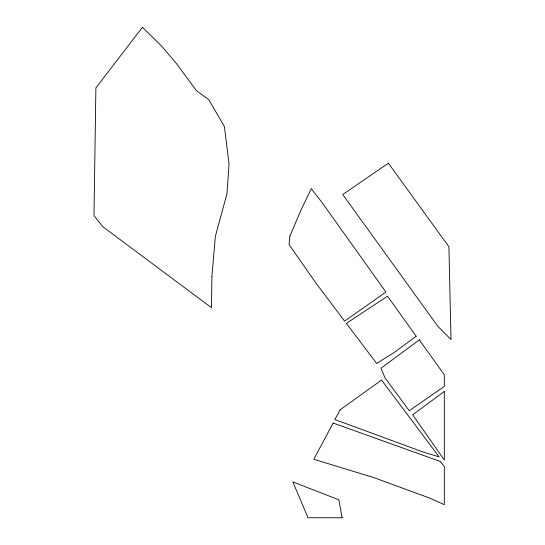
<?xml version="1.0" encoding="UTF-8"?>
<svg xmlns="http://www.w3.org/2000/svg" width="545" height="545" viewBox="0 0 545 545"><rect width="100%" height="100%" fill="white"/><g stroke="black" fill="none" stroke-linecap="round" stroke-linejoin="round"><path stroke-width="0.82" d="M211.923 276.424L211.474 307.68L102.726 226.645L93.985 215.575L95.893 87.874L142.477 27.25L161.742 46.257L176.471 63.554L196.336 90.613L208.667 99.517L224.424 126.576L229.05 164.086L226.993 193.713L215.35 236.353L211.923 276.424M289.92 236.04L289.068 244.603L316.127 283.305L344.597 321.134L385.915 292.038L322.34 202.938L311.29 188.645L300.949 210.138L289.92 236.04M333.172 423.036L313.784 459.272L373.788 477.59L429.855 498.15L444.325 504.67L444.325 466.466L440.271 461.479L333.172 423.036M340.148 409.813L334.834 419.548L423.438 452.139L439.106 456.839L381.534 380.076L340.148 409.813M419.343 339.855L380.996 368.216L385.083 377.985L409.268 410.705L444.325 386.398L444.325 374.912L419.343 339.855M416.21 336.258L394.737 352.09L376.67 363.44L346.341 323.383L387.543 296.208L416.21 336.258M444.325 391.487L412.66 414.82L444.325 460.014L444.325 391.487M388.381 163.187L342.764 194.531L437.907 326.414L451.015 339.528L448.903 246.708L388.381 163.187M342.124 517.75L307.979 517.75L292.869 481.937L338.861 499.785L342.124 517.75"/></g></svg>
